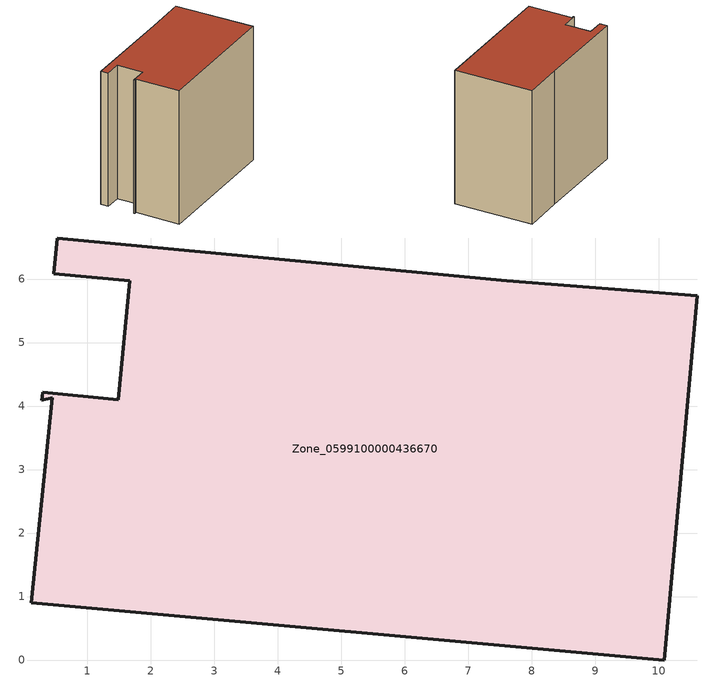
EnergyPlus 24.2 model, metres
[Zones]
Zone_0599100000436670
 floor ground (C_G): 0.12,0.9 0.45,4.13 0.29,4.09 0.3,4.22 1.49,4.1 1.67,5.97 0.48,6.08 0.53,6.65 7.61,5.97 10.61,5.74 10.09,0 z0
 wall outside (C_F): 7.61,5.97 0.53,6.65 0.48,6.08 1.67,5.97 1.49,4.1 0.3,4.22 0.29,4.09 0.45,4.13 0.12,0.9 10.09,0 10.61,5.74 7.61,5.97 z0:9.88
 roof outside (C_R): 1.49,4.1 0.3,4.22 0.29,4.09 0.45,4.13 0.12,0.9 10.09,0 10.61,5.74 7.61,5.97 0.53,6.65 0.48,6.08 1.67,5.97 z9.88
[BUILDING]
Pand.0599100000436670: North Axis=0; Terrain=City; Loads Convergence Tolerance Value=0.04; Temperature Convergence Tolerance Value=0.4; Solar Distribution=FullExterior; Maximum Number of Warmup Days=25; Minimum Number of Warmup Days=1
[Site:Location]
Rotterdam.The.Hague.AP_ZH_NLD Design_Conditions: Latitude=51.96; Longitude=4.45; Time Zone=1; Elevation=-4.5
[SITE:GROUNDTEMPERATURE:BUILDINGSURFACE]
18, 18, 18, 18, 18, 18, 18, 18, 18, 18, 18, 18
[MATERIAL] Thermal Absorptance=0.9; Solar Absorptance=0.7; Visible Absorptance=0.7
Name | Roughness | Thickness | Conductivity | Density | Specific Heat
G.TI.2006-2014 | MediumSmooth | 0.15 | 0.06 | 540 | 1210
F.TI.2006-2014 | Rough | 0.3 | 0.12 | 1920 | 840
R.TI.2006-2014 | MediumRough | 0.2 | 0.08 | 1500 | 1000
[CONSTRUCTION]
C_G: G.TI.2006-2014
C_F: F.TI.2006-2014
C_R: R.TI.2006-2014
[ZONE]
Zone_0599100000436670: Type=1; Multiplier=1; Ceiling Height=Autocalculate; Volume=Autocalculate; Floor Area=autocalculate; Part of Total Floor Area=Yes
[ZONEINFILTRATION:DESIGNFLOWRATE]
Infil_Zone_0599100000436670: Zone or ZoneList or Space or SpaceList=Zone_0599100000436670; Schedule=AlwaysOn; Design Flow Rate Calculation Method=Flow/Area; Flow Rate per Floor Area=0.0015; Constant Term Coefficient=1; Temperature Term Coefficient=0; Velocity Term Coefficient=0; Velocity Squared Term Coefficient=0
[HVACTEMPLATE:ZONE:IDEALLOADSAIRSYSTEM]
Zone_0599100000436670: Maximum Heating Supply Air Temperature=50; Minimum Cooling Supply Air Temperature=13; Maximum Heating Supply Air Humidity Ratio=0.0156; Minimum Cooling Supply Air Humidity Ratio=0.0077; Heating Limit=NoLimit; Cooling Limit=NoLimit; Dehumidification Control Type=ConstantSensibleHeatRatio; Cooling Sensible Heat Ratio=0.7; Dehumidification Setpoint=60; Humidification Control Type=None; Humidification Setpoint=30; Outdoor Air Method=None; Outdoor Air Flow Rate per Person=0.00944; Outdoor Air Flow Rate per Zone Floor Area=0; Outdoor Air Flow Rate per Zone=0; Demand Controlled Ventilation Type=None; Outdoor Air Economizer Type=NoEconomizer; Heat Recovery Type=None; Sensible Heat Recovery Effectiveness=0.7; Latent Heat Recovery Effectiveness=0.65
[ZONECONTROL:THERMOSTAT]
ThermostatControl_Zone_0599100000436670: Zone or ZoneList=Zone_0599100000436670; Control Type Schedule=DualSetpointControlType; Control 1=Thermostat_Zone_0599100000436670; Temperature Difference Between Cutout And Setpoint=0
[THERMOSTATSETPOINT:DUALSETPOINT]
Thermostat_Zone_0599100000436670: Heating Setpoint Temperature Schedule=HeatingSetpoint_Zone_0599100000436670; Cooling Setpoint Temperature Schedule=CoolingSetpoint_Zone_0599100000436670
[SCHEDULE:COMPACT]
HeatingSetpoint_Zone_0599100000436670: Through: 12/31, For: AllDays, Until: 24:00, 21
CoolingSetpoint_Zone_0599100000436670: Through: 12/31, For: AllDays, Until: 24:00, 24
DualSetpointControlType: Through: 12/31, For: AllDays, Until: 24:00, 4
AlwaysOn: Through: 12/31, For: AllDays, Until: 24:00, 1
